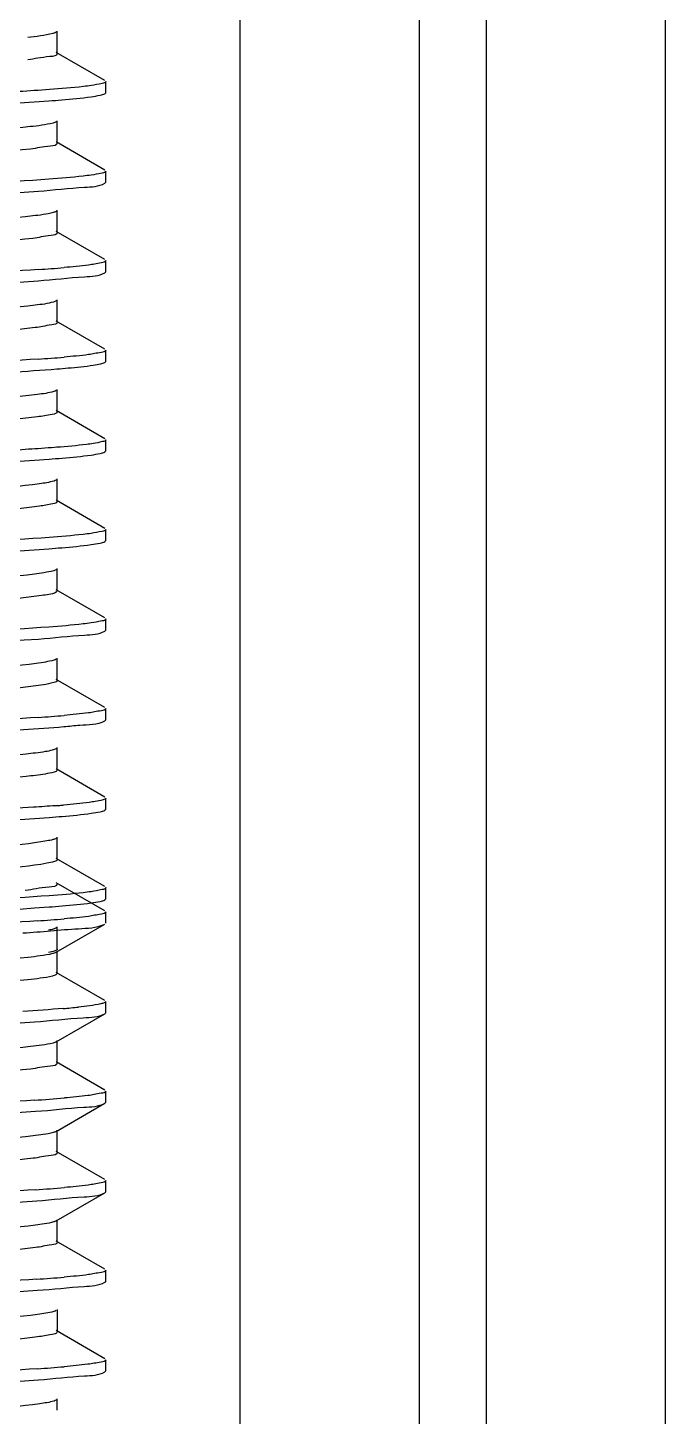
# Model space of a CAD drawing. Extents: x 4995099 to 5303443, y 4627657 to 4889583.
# Drawn here: x 5046029.9 to 5046241.8, y 4734012.4 to 4734473.8 of the extents above; entities that cross this region are included whole.
import ezdxf

# ---------------------------------------------------------------- set-up
doc = ezdxf.new("R2010")
doc.units = 0
doc.header["$LTSCALE"] = 1000
doc.header["$MEASUREMENT"] = 0
doc.layers.get('0').update_dxf_attribs({"color": 4, "linetype": 'CONTINUOUS'})

msp = doc.modelspace()

# ---------------------------------------------------------------- linework, layer by layer
at = {"linetype": 'Continuous'}
for p, q in [((5046100.42, 4737945.93), (5046100.42, 4732019.65)), ((5046159.95, 4737945.93), (5046159.95, 4732019.65)), ((5046182.28, 4737945.93), (5046182.28, 4732019.65)), ((5046241.81, 4737945.93), (5046241.81, 4732019.65)), ((5046039.66, 4734465.25), (5046039.66, 4734472.69)), ((5046055.49, 4734456.28), (5046039.34, 4734465.63)), ((5046055.49, 4734451.9), (5046055.77, 4734452.23)), ((5046055.77, 4734452.23), (5046055.77, 4734455.95)), ((5046055.77, 4734452.23), (5046055.77, 4734455.95)), ((5046039.66, 4734435.49), (5046039.66, 4734442.93)), ((5046055.49, 4734426.51), (5046039.34, 4734435.86)), ((5046055.77, 4734422.46), (5046055.77, 4734426.19)), ((5046055.77, 4734422.46), (5046055.77, 4734426.19)), ((5046055.49, 4734422.14), (5046055.77, 4734422.46)), ((5046039.66, 4734405.72), (5046039.66, 4734413.16)), ((5046055.49, 4734396.75), (5046039.34, 4734406.1)), ((5046055.77, 4734392.7), (5046055.77, 4734396.42)), ((5046055.77, 4734392.7), (5046055.77, 4734396.42)), ((5046055.49, 4734392.37), (5046055.77, 4734392.7)), ((5046039.66, 4734375.96), (5046039.66, 4734383.4)), ((5046055.49, 4734366.98), (5046039.34, 4734376.33)), ((5046055.77, 4734362.93), (5046055.77, 4734366.65)), ((5046055.77, 4734362.93), (5046055.77, 4734366.65)), ((5046055.49, 4734362.61), (5046055.77, 4734362.93)), ((5046039.66, 4734346.19), (5046039.66, 4734353.63)), ((5046055.49, 4734337.21), (5046039.34, 4734346.57)), ((5046055.77, 4734333.17), (5046055.77, 4734336.89)), ((5046055.77, 4734333.17), (5046055.77, 4734336.89)), ((5046039.56, 4734334.39), (5046038.79, 4734334.33)), ((5046055.49, 4734332.84), (5046055.77, 4734333.17)), ((5046039.66, 4734316.42), (5046039.66, 4734323.86)), ((5046055.49, 4734307.45), (5046039.34, 4734316.8)), ((5046055.77, 4734303.4), (5046055.77, 4734307.12)), ((5046055.77, 4734303.4), (5046055.77, 4734307.12)), ((5046055.49, 4734303.07), (5046055.77, 4734303.4)), ((5046039.66, 4734286.66), (5046039.66, 4734294.1)), ((5046055.49, 4734277.68), (5046039.34, 4734287.03)), ((5046055.77, 4734273.63), (5046055.77, 4734277.36)), ((5046055.77, 4734273.63), (5046055.77, 4734277.36)), ((5046055.49, 4734273.31), (5046055.77, 4734273.63)), ((5046039.66, 4734256.89), (5046039.66, 4734264.33)), ((5046055.49, 4734247.92), (5046039.34, 4734257.27)), ((5046055.77, 4734243.87), (5046055.77, 4734247.59)), ((5046055.77, 4734243.87), (5046055.77, 4734247.59)), ((5046055.49, 4734243.54), (5046055.77, 4734243.87)), ((5046039.66, 4734227.13), (5046039.66, 4734234.57)), ((5046055.49, 4734218.15), (5046039.34, 4734227.5)), ((5046055.77, 4734214.1), (5046055.77, 4734217.82)), ((5046055.77, 4734214.1), (5046055.77, 4734217.82)), ((5046055.49, 4734213.78), (5046055.77, 4734214.1)), ((5046039.66, 4734197.36), (5046039.66, 4734204.8)), ((5046055.49, 4734188.38), (5046039.34, 4734197.74)), ((5046055.49, 4734180.31), (5046039.34, 4734189.67)), ((5046055.49, 4734184.01), (5046055.77, 4734184.34)), ((5046055.77, 4734184.34), (5046055.77, 4734188.06)), ((5046055.77, 4734184.34), (5046055.77, 4734188.06)), ((5046055.77, 4734176.27), (5046055.77, 4734179.99)), ((5046055.77, 4734176.27), (5046055.77, 4734179.99)), ((5046039.34, 4734166.59), (5046055.49, 4734175.94)), ((5046039.66, 4734167.59), (5046039.66, 4734175.03)), ((5046055.29, 4734175.84), (5046055.49, 4734175.94)), ((5046039.34, 4734166.59), (5046039.24, 4734166.54)), ((5046039.66, 4734159.52), (5046039.66, 4734166.96)), ((5046039.66, 4734159.52), (5046039.24, 4734159.09)), ((5046055.49, 4734150.55), (5046039.34, 4734159.9)), ((5046055.77, 4734146.5), (5046055.77, 4734150.22)), ((5046055.77, 4734146.5), (5046055.77, 4734150.22)), ((5046039.34, 4734136.82), (5046055.49, 4734146.17)), ((5046055.49, 4734146.17), (5046055.77, 4734146.5)), ((5046039.66, 4734129.76), (5046039.66, 4734137.2)), ((5046055.49, 4734120.78), (5046039.34, 4734130.13)), ((5046055.77, 4734116.73), (5046055.77, 4734120.45)), ((5046055.77, 4734116.73), (5046055.77, 4734120.45)), ((5046039.34, 4734107.06), (5046055.49, 4734116.41)), ((5046055.49, 4734116.41), (5046055.77, 4734116.73)), ((5046039.66, 4734099.99), (5046039.66, 4734107.43)), ((5046055.49, 4734091.01), (5046039.34, 4734100.37)), ((5046055.77, 4734086.97), (5046055.77, 4734090.69)), ((5046055.77, 4734086.97), (5046055.77, 4734090.69)), ((5046039.34, 4734077.29), (5046055.49, 4734086.64)), ((5046055.49, 4734086.64), (5046055.77, 4734086.97)), ((5046039.66, 4734070.22), (5046039.66, 4734077.67)), ((5046055.49, 4734061.25), (5046039.34, 4734070.6)), ((5046055.77, 4734057.2), (5046055.77, 4734060.92)), ((5046055.77, 4734057.2), (5046055.77, 4734060.92)), ((5046055.49, 4734056.88), (5046055.77, 4734057.2)), ((5046039.66, 4734047.85), (5046039.66, 4734040.41)), ((5046055.49, 4734031.48), (5046039.34, 4734040.84)), ((5046055.49, 4734027.11), (5046055.77, 4734027.44)), ((5046055.77, 4734027.44), (5046055.77, 4734031.16)), ((5046055.77, 4734027.44), (5046055.77, 4734031.16)), ((5046039.66, 4734014.42), (5046039.66, 4734018.13))]:
    msp.add_line(p, q, dxfattribs=at)
for centre, radius, start, end in [((5045999.23, 4734902.47), 510.15, 273.8419, 274.8035), ((5045999.1, 4734874.34), 511.79, 273.8331, 274.8033), ((5045999.23, 4734753.57), 510.08, 273.8423, 274.8035), ((5046005.07, 4734651.96), 438, 274.451, 274.6348), ((5046009.84, 4734593.23), 379.07, 274.6342, 274.8518), ((5045998.91, 4734689.95), 514.07, 273.8184, 274.8056), ((5046020.25, 4734405.4), 258.4, 274.7435, 275.8811), ((5045997.5, 4734648.25), 531.96, 273.7257, 274.8047), ((5045998.04, 4734611.56), 525.02, 273.7603, 274.8059), ((5045998.53, 4734575.64), 518.84, 273.7925, 274.8061), ((5045998.43, 4734541.09), 514.08, 273.8662, 274.8539)]:
    msp.add_arc(centre, radius, start, end, dxfattribs=at)
for points, knots in [([(5046039.34, 4734472.32), (5046038.98, 4734472.11), (5046035.85, 4734471.21), (5046032.65, 4734470.91), (5046029.85, 4734470.61)], [0, 0, 0, 0, 0.127551, 1, 1, 1, 1]), ([(5046039.66, 4734465.25), (5046039.67, 4734464.36), (5046034.64, 4734464.15), (5046032.3, 4734463.43), (5046029.85, 4734463.17)], [0, 0, 0, 0, 0.267058, 1, 1, 1, 1]), ([(5046037.06, 4734453.26), (5046033.7, 4734453.01), (5046016.98, 4734451.92), (5046000.24, 4734451.16), (5045986.87, 4734450.57)], [0, 0, 0, 0, 0.200781, 1, 1, 1, 1]), ([(5046051, 4734454.61), (5046050.12, 4734454.48), (5046045.48, 4734453.91), (5046040.82, 4734453.54), (5046037.06, 4734453.26)], [0, 0, 0, 0, 0.191322, 1, 1, 1, 1]), ([(5046050.95, 4734450.88), (5046051.94, 4734451.02), (5046053.46, 4734451.28), (5046055.01, 4734451.63), (5046055.49, 4734451.9)], [0, 0, 0, 0, 0.643014, 1, 1, 1, 1]), ([(5046055.77, 4734455.95), (5046055.77, 4734455.49), (5046053.44, 4734455.09), (5046052.2, 4734454.78), (5046051, 4734454.61)], [0, 0, 0, 0, 0.274674, 1, 1, 1, 1]), ([(5045836.7, 4734440.06), (5045851.06, 4734441.12), (5045917.79, 4734444.37), (5045984.61, 4734445.68), (5046036.87, 4734449.52)], [0, 0, 0, 0, 0.215563, 1, 1, 1, 1]), ([(5046036.87, 4734449.52), (5046038.32, 4734449.63), (5046043.02, 4734450), (5046047.72, 4734450.42), (5046050.95, 4734450.88)], [0, 0, 0, 0, 0.307508, 1, 1, 1, 1]), ([(5046039.34, 4734442.55), (5046039.01, 4734442.36), (5046036.17, 4734441.51), (5046033.25, 4734441.23), (5046030.72, 4734440.94)], [0, 0, 0, 0, 0.129975, 1, 1, 1, 1]), ([(5046030.72, 4734440.94), (5046017.13, 4734439.41), (5045983.46, 4734437.71), (5045930.63, 4734435.29), (5045880.04, 4734432.57), (5045849.28, 4734431.25), (5045837.94, 4734429.4)], [0, 0, 0, 0, 0.212318, 0.523282, 0.82144, 1, 1, 1, 1]), ([(5046030.72, 4734433.5), (5046016.24, 4734431.86), (5045980.5, 4734430.08), (5045925.24, 4734427.86), (5045874.87, 4734424.2), (5045844.87, 4734424.11), (5045835.15, 4734421.39)], [0, 0, 0, 0, 0.223031, 0.54745, 0.845499, 1, 1, 1, 1]), ([(5046039.66, 4734435.49), (5046039.67, 4734434.66), (5046035.11, 4734434.4), (5046032.95, 4734433.75), (5046030.72, 4734433.5)], [0, 0, 0, 0, 0.267925, 1, 1, 1, 1]), ([(5046050.95, 4734424.83), (5046050.06, 4734424.71), (5046045.38, 4734424.13), (5046040.67, 4734423.76), (5046036.87, 4734423.48)], [0, 0, 0, 0, 0.191314, 1, 1, 1, 1]), ([(5046055.77, 4734426.19), (5046055.77, 4734425.72), (5046053.41, 4734425.32), (5046052.16, 4734425), (5046050.95, 4734424.83)], [0, 0, 0, 0, 0.274523, 1, 1, 1, 1]), ([(5046036.87, 4734423.48), (5046022.54, 4734422.43), (5045955.81, 4734419.17), (5045888.99, 4734417.85), (5045836.7, 4734414.02)], [0, 0, 0, 0, 0.215104, 1, 1, 1, 1]), ([(5045840, 4734410.53), (5045854.1, 4734411.49), (5045918.57, 4734414.6), (5045983.12, 4734416.09), (5046033.41, 4734419.51)], [0, 0, 0, 0, 0.219065, 1, 1, 1, 1]), ([(5046033.41, 4734419.51), (5046038.52, 4734419.86), (5046045.69, 4734420.85), (5046053.49, 4734420.99), (5046055.49, 4734422.14)], [0, 0, 0, 0, 0.690198, 1, 1, 1, 1]), ([(5046031.54, 4734411.27), (5046018.28, 4734409.7), (5045985.01, 4734408.04), (5045932.45, 4734405.58), (5045881.47, 4734402.92), (5045850.24, 4734401.52), (5045838.54, 4734399.73)], [0, 0, 0, 0, 0.20724, 0.51628, 0.816365, 1, 1, 1, 1]), ([(5046039.34, 4734412.79), (5046039.03, 4734412.61), (5046036.47, 4734411.81), (5046033.83, 4734411.54), (5046031.54, 4734411.27)], [0, 0, 0, 0, 0.132681, 1, 1, 1, 1]), ([(5046039.66, 4734405.72), (5046039.67, 4734404.97), (5046035.56, 4734404.64), (5046033.57, 4734404.07), (5046031.54, 4734403.83)], [0, 0, 0, 0, 0.269156, 1, 1, 1, 1]), ([(5046031.54, 4734403.83), (5046017.18, 4734402.13), (5045981.34, 4734400.47), (5045925.93, 4734397.67), (5045878.18, 4734395.78), (5045848.55, 4734393.35), (5045838.37, 4734392.57), (5045835.02, 4734391.58)], [0, 0, 0, 0, 0.220196, 0.54582, 0.845894, 0.946809, 1, 1, 1, 1]), ([(5046055.77, 4734396.42), (5046055.77, 4734395.88), (5046052.93, 4734395.52), (5046051.49, 4734395.13), (5046050.05, 4734394.95)], [0, 0, 0, 0, 0.271592, 1, 1, 1, 1]), ([(5046033.41, 4734393.47), (5046019.3, 4734392.51), (5045954.83, 4734389.4), (5045890.28, 4734387.92), (5045840, 4734384.49)], [0, 0, 0, 0, 0.219079, 1, 1, 1, 1]), ([(5046033.31, 4734389.74), (5046038.44, 4734390.09), (5046045.64, 4734391.09), (5046053.49, 4734391.22), (5046055.49, 4734392.37)], [0, 0, 0, 0, 0.690279, 1, 1, 1, 1]), ([(5045840.1, 4734380.77), (5045854.2, 4734381.73), (5045918.6, 4734384.83), (5045983.09, 4734386.32), (5046033.31, 4734389.74)], [0, 0, 0, 0, 0.219185, 1, 1, 1, 1]), ([(5046039.34, 4734383.02), (5046039.05, 4734382.86), (5046036.76, 4734382.11), (5046034.38, 4734381.85), (5046032.33, 4734381.6)], [0, 0, 0, 0, 0.135599, 1, 1, 1, 1]), ([(5046032.33, 4734381.6), (5046019.39, 4734379.99), (5045976.27, 4734377.94), (5045911.97, 4734374.29), (5045860.37, 4734373.1), (5045839.19, 4734370.06)], [0, 0, 0, 0, 0.202178, 0.668259, 1, 1, 1, 1]), ([(5046032.33, 4734374.16), (5046018.11, 4734372.39), (5045982.22, 4734370.77), (5045926.55, 4734367.91), (5045878.33, 4734366.05), (5045848.46, 4734363.55), (5045838.23, 4734362.81), (5045834.91, 4734361.78)], [0, 0, 0, 0, 0.217203, 0.543941, 0.846117, 0.947352, 1, 1, 1, 1]), ([(5046039.66, 4734375.96), (5046039.66, 4734375.27), (5046035.98, 4734374.89), (5046034.16, 4734374.38), (5046032.33, 4734374.16)], [0, 0, 0, 0, 0.270603, 1, 1, 1, 1]), ([(5046055.77, 4734366.65), (5046055.77, 4734366.11), (5046052.92, 4734365.76), (5046051.47, 4734365.36), (5046050.03, 4734365.18)], [0, 0, 0, 0, 0.271523, 1, 1, 1, 1]), ([(5046033.31, 4734363.7), (5046019.21, 4734362.74), (5045954.81, 4734359.63), (5045890.32, 4734358.15), (5045840.1, 4734354.73)], [0, 0, 0, 0, 0.219186, 1, 1, 1, 1]), ([(5045995.38, 4734357.93), (5045999.75, 4734358.13), (5046014.48, 4734358.84), (5046029.22, 4734359.61), (5046039.56, 4734360.43)], [0, 0, 0, 0, 0.29642, 1, 1, 1, 1]), ([(5046039.56, 4734360.43), (5046040.81, 4734360.53), (5046044.84, 4734360.87), (5046048.88, 4734361.26), (5046051.65, 4734361.68)], [0, 0, 0, 0, 0.307999, 1, 1, 1, 1]), ([(5046051.65, 4734361.68), (5046052.48, 4734361.81), (5046053.77, 4734362.05), (5046055.07, 4734362.37), (5046055.49, 4734362.61)], [0, 0, 0, 0, 0.636475, 1, 1, 1, 1]), ([(5046033.08, 4734351.93), (5046030.51, 4734351.59), (5046015.32, 4734350.09), (5046000.09, 4734349.3), (5045987.44, 4734348.63)], [0, 0, 0, 0, 0.16974, 1, 1, 1, 1]), ([(5046039.33, 4734353.25), (5046039.08, 4734353.11), (5046037.03, 4734352.41), (5046034.9, 4734352.17), (5046033.08, 4734351.93)], [0, 0, 0, 0, 0.138888, 1, 1, 1, 1]), ([(5046039.66, 4734346.19), (5046039.66, 4734345.57), (5046036.38, 4734345.15), (5046034.73, 4734344.7), (5046033.08, 4734344.49)], [0, 0, 0, 0, 0.272538, 1, 1, 1, 1]), ([(5046033.08, 4734344.49), (5046030.51, 4734344.15), (5046015.32, 4734342.65), (5046000.09, 4734341.86), (5045987.44, 4734341.19)], [0, 0, 0, 0, 0.16974, 1, 1, 1, 1]), ([(5046055.77, 4734336.89), (5046055.77, 4734336.48), (5046053.78, 4734336.06), (5046052.69, 4734335.8), (5046051.65, 4734335.64)], [0, 0, 0, 0, 0.277611, 1, 1, 1, 1]), ([(5046038.79, 4734334.33), (5046035.89, 4734334.1), (5046021.43, 4734333.11), (5046006.95, 4734332.42), (5045995.38, 4734331.89)], [0, 0, 0, 0, 0.200777, 1, 1, 1, 1]), ([(5046036.94, 4734330.47), (5046038.38, 4734330.57), (5046043.06, 4734330.94), (5046047.75, 4734331.36), (5046050.97, 4734331.82)], [0, 0, 0, 0, 0.307522, 1, 1, 1, 1]), ([(5046051.65, 4734335.64), (5046050.88, 4734335.52), (5046046.87, 4734334.99), (5046042.83, 4734334.64), (5046039.56, 4734334.39)], [0, 0, 0, 0, 0.190994, 1, 1, 1, 1]), ([(5046050.97, 4734331.82), (5046051.95, 4734331.96), (5046053.47, 4734332.22), (5046055.01, 4734332.56), (5046055.49, 4734332.84)], [0, 0, 0, 0, 0.642871, 1, 1, 1, 1]), ([(5045836.88, 4734321.01), (5045851.26, 4734322.06), (5045917.95, 4734325.31), (5045984.74, 4734326.62), (5046036.94, 4734330.47)], [0, 0, 0, 0, 0.216008, 1, 1, 1, 1]), ([(5046039.33, 4734323.49), (5046039.1, 4734323.35), (5046037.29, 4734322.72), (5046035.4, 4734322.48), (5046033.78, 4734322.26)], [0, 0, 0, 0, 0.142204, 1, 1, 1, 1]), ([(5046033.78, 4734322.26), (5046021.1, 4734320.5), (5045977.58, 4734318.56), (5045912.63, 4734314.66), (5045860.05, 4734313.7), (5045838.59, 4734310.44)], [0, 0, 0, 0, 0.196411, 0.666993, 1, 1, 1, 1]), ([(5046033.78, 4734314.81), (5046019.9, 4734312.9), (5045983.99, 4734311.37), (5045937.22, 4734309.01), (5045895.04, 4734307.01), (5045867.85, 4734305.69), (5045848.38, 4734303.97), (5045838.01, 4734303.29), (5045834.74, 4734302.19)], [0, 0, 0, 0, 0.210757, 0.539438, 0.704601, 0.845971, 0.948094, 1, 1, 1, 1]), ([(5046039.66, 4734316.42), (5046039.66, 4734315.86), (5046036.77, 4734315.41), (5046035.26, 4734315.02), (5046033.78, 4734314.81)], [0, 0, 0, 0, 0.27426, 1, 1, 1, 1]), ([(5046036.94, 4734304.42), (5046022.63, 4734303.37), (5045955.95, 4734300.11), (5045889.16, 4734298.79), (5045836.88, 4734294.97)], [0, 0, 0, 0, 0.214793, 1, 1, 1, 1]), ([(5046050.97, 4734305.77), (5046050.08, 4734305.65), (5046045.41, 4734305.07), (5046040.73, 4734304.7), (5046036.94, 4734304.42)], [0, 0, 0, 0, 0.191306, 1, 1, 1, 1]), ([(5046055.77, 4734307.12), (5046055.77, 4734306.66), (5046053.42, 4734306.26), (5046052.18, 4734305.94), (5046050.97, 4734305.77)], [0, 0, 0, 0, 0.274588, 1, 1, 1, 1]), ([(5045836.7, 4734291.24), (5045851.06, 4734292.29), (5045917.79, 4734295.54), (5045984.62, 4734296.85), (5046036.87, 4734300.69)], [0, 0, 0, 0, 0.215575, 1, 1, 1, 1]), ([(5046036.87, 4734300.69), (5046038.32, 4734300.8), (5046043.02, 4734301.17), (5046047.72, 4734301.59), (5046050.95, 4734302.05)], [0, 0, 0, 0, 0.307509, 1, 1, 1, 1]), ([(5046050.95, 4734302.05), (5046051.94, 4734302.19), (5046053.46, 4734302.45), (5046055.01, 4734302.8), (5046055.49, 4734303.07)], [0, 0, 0, 0, 0.64301, 1, 1, 1, 1]), ([(5046034.45, 4734292.59), (5046021.71, 4734290.72), (5045988.14, 4734289.25), (5045934.4, 4734286.6), (5045881.62, 4734283.75), (5045849.24, 4734282.54), (5045837.44, 4734280.49)], [0, 0, 0, 0, 0.195765, 0.5095, 0.817954, 1, 1, 1, 1]), ([(5046039.33, 4734293.72), (5046038.81, 4734293.42), (5046037.15, 4734293.03), (5046035.51, 4734292.74), (5046034.45, 4734292.59)], [0, 0, 0, 0, 0.360057, 1, 1, 1, 1]), ([(5046039.66, 4734286.66), (5046039.66, 4734286.49), (5046037.85, 4734285.27), (5046036.11, 4734285.39), (5046034.45, 4734285.14)], [0, 0, 0, 0, 0.0912, 1, 1, 1, 1]), ([(5046034.45, 4734285.14), (5046020.76, 4734283.14), (5045984.87, 4734281.69), (5045938.03, 4734279.27), (5045895.48, 4734277.26), (5045868, 4734275.94), (5045848.37, 4734274.19), (5045837.93, 4734273.53), (5045834.67, 4734272.41)], [0, 0, 0, 0, 0.20733, 0.536865, 0.70321, 0.84565, 0.948324, 1, 1, 1, 1]), ([(5046055.77, 4734277.36), (5046055.77, 4734276.89), (5046053.41, 4734276.49), (5046052.16, 4734276.17), (5046050.95, 4734276)], [0, 0, 0, 0, 0.274525, 1, 1, 1, 1]), ([(5046036.87, 4734274.65), (5046022.54, 4734273.6), (5045955.82, 4734270.34), (5045888.99, 4734269.02), (5045836.7, 4734265.19)], [0, 0, 0, 0, 0.215095, 1, 1, 1, 1]), ([(5046033.41, 4734270.68), (5046038.52, 4734271.03), (5046045.69, 4734272.02), (5046053.49, 4734272.16), (5046055.49, 4734273.31)], [0, 0, 0, 0, 0.690194, 1, 1, 1, 1]), ([(5046050.95, 4734276), (5046050.06, 4734275.88), (5046045.38, 4734275.3), (5046040.68, 4734274.93), (5046036.87, 4734274.65)], [0, 0, 0, 0, 0.191314, 1, 1, 1, 1]), ([(5045840, 4734261.7), (5045854.1, 4734262.66), (5045918.58, 4734265.77), (5045983.13, 4734267.25), (5046033.41, 4734270.68)], [0, 0, 0, 0, 0.219065, 1, 1, 1, 1]), ([(5046035.08, 4734262.91), (5046022.42, 4734260.94), (5045988.62, 4734259.55), (5045934.41, 4734256.85), (5045881.19, 4734253.88), (5045848.59, 4734252.82), (5045836.91, 4734250.62)], [0, 0, 0, 0, 0.193557, 0.5097, 0.820432, 1, 1, 1, 1]), ([(5046039.33, 4734263.96), (5046038.87, 4734263.69), (5046037.43, 4734263.32), (5046036, 4734263.06), (5046035.08, 4734262.91)], [0, 0, 0, 0, 0.365495, 1, 1, 1, 1]), ([(5046035.08, 4734255.47), (5046021.6, 4734253.37), (5045985.74, 4734252.02), (5045938.85, 4734249.54), (5045895.96, 4734247.52), (5045868.17, 4734246.2), (5045848.39, 4734244.4), (5045837.87, 4734243.78), (5045834.62, 4734242.62)], [0, 0, 0, 0, 0.203778, 0.534105, 0.701642, 0.84519, 0.948477, 1, 1, 1, 1]), ([(5046039.66, 4734256.89), (5046039.66, 4734256.44), (5046037.46, 4734255.95), (5046036.24, 4734255.65), (5046035.08, 4734255.47)], [0, 0, 0, 0, 0.279238, 1, 1, 1, 1]), ([(5046033.41, 4734244.64), (5046019.31, 4734243.68), (5045954.83, 4734240.57), (5045890.28, 4734239.09), (5045840, 4734235.66)], [0, 0, 0, 0, 0.219073, 1, 1, 1, 1]), ([(5046055.77, 4734247.59), (5046055.77, 4734247.05), (5046052.93, 4734246.69), (5046051.49, 4734246.3), (5046050.06, 4734246.12)], [0, 0, 0, 0, 0.271595, 1, 1, 1, 1]), ([(5046003.51, 4734239.25), (5046007.34, 4734239.43), (5046020.14, 4734240.08), (5046032.94, 4734240.8), (5046041.9, 4734241.56)], [0, 0, 0, 0, 0.29883, 1, 1, 1, 1]), ([(5046041.9, 4734241.56), (5046043.65, 4734241.71), (5046048.13, 4734242.31), (5046053.04, 4734242.13), (5046055.49, 4734243.54)], [0, 0, 0, 0, 0.383631, 1, 1, 1, 1]), ([(5046035.67, 4734233.24), (5046033.55, 4734232.89), (5046019.85, 4734231.32), (5046006.08, 4734230.59), (5045994.47, 4734229.95)], [0, 0, 0, 0, 0.156149, 1, 1, 1, 1]), ([(5046039.33, 4734234.19), (5046038.92, 4734233.96), (5046037.69, 4734233.62), (5046036.46, 4734233.37), (5046035.67, 4734233.24)], [0, 0, 0, 0, 0.371732, 1, 1, 1, 1]), ([(5046035.67, 4734225.8), (5046033.55, 4734225.45), (5046019.85, 4734223.88), (5046006.08, 4734223.15), (5045994.47, 4734222.51)], [0, 0, 0, 0, 0.156149, 1, 1, 1, 1]), ([(5046039.66, 4734227.13), (5046039.66, 4734226.72), (5046037.77, 4734226.23), (5046036.68, 4734225.97), (5046035.67, 4734225.8)], [0, 0, 0, 0, 0.282702, 1, 1, 1, 1]), ([(5046052.25, 4734216.67), (5046051.6, 4734216.56), (5046048.16, 4734216.07), (5046044.7, 4734215.75), (5046041.9, 4734215.51)], [0, 0, 0, 0, 0.190734, 1, 1, 1, 1]), ([(5046055.77, 4734217.82), (5046055.77, 4734217.47), (5046054.1, 4734217.04), (5046053.14, 4734216.81), (5046052.25, 4734216.67)], [0, 0, 0, 0, 0.281222, 1, 1, 1, 1]), ([(5046039.06, 4734215.28), (5046036.64, 4734215.09), (5046024.8, 4734214.26), (5046012.94, 4734213.66), (5046003.51, 4734213.2)], [0, 0, 0, 0, 0.20481, 1, 1, 1, 1]), ([(5046037.02, 4734211.41), (5046038.46, 4734211.51), (5046043.12, 4734211.88), (5046047.78, 4734212.3), (5046050.99, 4734212.76)], [0, 0, 0, 0, 0.30754, 1, 1, 1, 1]), ([(5046050.99, 4734212.76), (5046051.97, 4734212.89), (5046053.48, 4734213.16), (5046055.01, 4734213.5), (5046055.49, 4734213.78)], [0, 0, 0, 0, 0.64268, 1, 1, 1, 1]), ([(5045837.14, 4734201.97), (5045851.55, 4734203.01), (5045918.18, 4734206.26), (5045984.91, 4734207.56), (5046037.02, 4734211.41)], [0, 0, 0, 0, 0.21664, 1, 1, 1, 1]), ([(5046036.23, 4734203.57), (5046025.37, 4734201.62), (5045995.24, 4734200.44), (5045945.23, 4734197.63), (5045892.06, 4734195.26), (5045857.86, 4734193.53), (5045843.86, 4734192.03)], [0, 0, 0, 0, 0.17175, 0.467319, 0.780864, 1, 1, 1, 1]), ([(5046039.33, 4734204.42), (5046038.98, 4734204.22), (5046037.93, 4734203.91), (5046036.88, 4734203.69), (5046036.23, 4734203.57)], [0, 0, 0, 0, 0.378304, 1, 1, 1, 1]), ([(5046036.23, 4734196.13), (5046025.37, 4734194.18), (5045995.24, 4734193), (5045945.23, 4734190.19), (5045892.06, 4734187.82), (5045857.86, 4734186.08), (5045843.86, 4734184.59)], [0, 0, 0, 0, 0.17175, 0.467319, 0.780864, 1, 1, 1, 1]), ([(5046039.66, 4734197.36), (5046039.66, 4734197.01), (5046038.06, 4734196.51), (5046037.09, 4734196.29), (5046036.23, 4734196.13)], [0, 0, 0, 0, 0.286254, 1, 1, 1, 1]), ([(5046039.66, 4734189.29), (5046039.66, 4734188.32), (5046034.2, 4734188.19), (5046031.68, 4734187.39), (5046029.03, 4734187.12)], [0, 0, 0, 0, 0.266085, 1, 1, 1, 1]), ([(5046037.02, 4734185.36), (5046022.76, 4734184.31), (5045956.13, 4734181.06), (5045889.41, 4734179.72), (5045837.14, 4734175.92)], [0, 0, 0, 0, 0.214363, 1, 1, 1, 1]), ([(5046050.99, 4734186.71), (5046050.1, 4734186.58), (5046045.46, 4734186.01), (5046040.79, 4734185.64), (5046037.02, 4734185.36)], [0, 0, 0, 0, 0.191294, 1, 1, 1, 1]), ([(5046050.97, 4734182.99), (5046051.95, 4734183.13), (5046053.47, 4734183.39), (5046055.01, 4734183.73), (5046055.49, 4734184.01)], [0, 0, 0, 0, 0.642865, 1, 1, 1, 1]), ([(5046055.77, 4734188.06), (5046055.77, 4734187.6), (5046053.43, 4734187.2), (5046052.19, 4734186.88), (5046050.99, 4734186.71)], [0, 0, 0, 0, 0.274675, 1, 1, 1, 1]), ([(5045836.89, 4734172.18), (5045851.27, 4734173.23), (5045917.96, 4734176.48), (5045984.74, 4734177.79), (5046036.94, 4734181.64)], [0, 0, 0, 0, 0.216028, 1, 1, 1, 1]), ([(5046036.94, 4734181.64), (5046038.38, 4734181.74), (5046043.06, 4734182.11), (5046047.75, 4734182.53), (5046050.97, 4734182.99)], [0, 0, 0, 0, 0.307523, 1, 1, 1, 1]), ([(5046055.77, 4734179.99), (5046055.77, 4734179.45), (5046052.93, 4734179.09), (5046051.49, 4734178.7), (5046050.06, 4734178.51)], [0, 0, 0, 0, 0.271575, 1, 1, 1, 1]), ([(5046033.15, 4734177.02), (5046019.05, 4734176.06), (5045954.72, 4734172.97), (5045890.31, 4734171.47), (5045840.16, 4734168.07)], [0, 0, 0, 0, 0.219473, 1, 1, 1, 1]), ([(5046028.24, 4734172.98), (5046034.41, 4734173.36), (5046043.29, 4734174.37), (5046052.64, 4734174.67), (5046055.29, 4734175.84)], [0, 0, 0, 0, 0.681451, 1, 1, 1, 1]), ([(5046039.33, 4734174.66), (5046039.03, 4734174.48), (5046038.16, 4734174.2), (5046037.28, 4734174.01), (5046036.74, 4734173.9)], [0, 0, 0, 0, 0.385895, 1, 1, 1, 1]), ([(5046039.24, 4734166.54), (5046038.87, 4734166.34), (5046035.8, 4734165.48), (5046032.65, 4734165.18), (5046029.93, 4734164.89)], [0, 0, 0, 0, 0.133347, 1, 1, 1, 1]), ([(5046039.66, 4734167.59), (5046039.66, 4734167.28), (5046038.33, 4734166.8), (5046037.47, 4734166.6), (5046036.74, 4734166.46)], [0, 0, 0, 0, 0.290879, 1, 1, 1, 1]), ([(5046029.93, 4734164.89), (5046016.06, 4734163.38), (5045982.02, 4734161.66), (5045928.96, 4734159.27), (5045878.76, 4734156.49), (5045848.43, 4734155.27), (5045837.42, 4734153.35)], [0, 0, 0, 0, 0.216982, 0.529712, 0.826099, 1, 1, 1, 1]), ([(5046029.93, 4734157.45), (5046015.36, 4734155.86), (5045979.72, 4734154.07), (5045924.78, 4734151.85), (5045874.77, 4734148.33), (5045845.05, 4734148.07), (5045835.3, 4734145.46)], [0, 0, 0, 0, 0.225438, 0.548607, 0.844824, 1, 1, 1, 1]), ([(5046039.24, 4734159.09), (5046038.87, 4734158.9), (5046035.8, 4734158.04), (5046032.65, 4734157.74), (5046029.93, 4734157.45)], [0, 0, 0, 0, 0.133347, 1, 1, 1, 1]), ([(5046055.29, 4734149.79), (5046054.92, 4734149.63), (5046052.1, 4734148.89), (5046049.21, 4734148.62), (5046046.73, 4734148.36)], [0, 0, 0, 0, 0.138302, 1, 1, 1, 1]), ([(5046055.77, 4734150.22), (5046055.77, 4734150.14), (5046055.62, 4734149.94), (5046055.42, 4734149.85), (5046055.29, 4734149.79)], [0, 0, 0, 0, 0.368034, 1, 1, 1, 1]), ([(5045839.96, 4734134.56), (5045853.9, 4734135.52), (5045917.93, 4734138.6), (5045982.04, 4734140.14), (5046032.06, 4734143.46)], [0, 0, 0, 0, 0.217913, 1, 1, 1, 1]), ([(5046032.06, 4734143.46), (5046037.49, 4734143.82), (5046045.09, 4734144.87), (5046053.38, 4734144.96), (5046055.49, 4734146.17)], [0, 0, 0, 0, 0.691294, 1, 1, 1, 1]), ([(5046030.79, 4734135.22), (5046017.23, 4734133.68), (5045983.59, 4734131.99), (5045930.78, 4734129.56), (5045880.16, 4734126.85), (5045849.36, 4734125.52), (5045837.99, 4734123.68)], [0, 0, 0, 0, 0.211892, 0.522694, 0.821014, 1, 1, 1, 1]), ([(5046039.34, 4734136.82), (5046039.01, 4734136.63), (5046036.19, 4734135.78), (5046033.3, 4734135.5), (5046030.79, 4734135.22)], [0, 0, 0, 0, 0.130217, 1, 1, 1, 1]), ([(5046039.66, 4734129.76), (5046039.67, 4734128.94), (5046035.15, 4734128.67), (5046033.01, 4734128.03), (5046030.79, 4734127.78)], [0, 0, 0, 0, 0.26802, 1, 1, 1, 1]), ([(5046030.79, 4734127.78), (5046016.32, 4734126.14), (5045980.57, 4734124.36), (5045925.29, 4734122.14), (5045874.89, 4734118.46), (5045844.86, 4734118.39), (5045835.14, 4734115.65)], [0, 0, 0, 0, 0.222801, 0.547327, 0.845545, 1, 1, 1, 1]), ([(5046055.77, 4734120.45), (5046055.77, 4734119.9), (5046052.82, 4734119.55), (5046051.33, 4734119.14), (5046049.84, 4734118.95)], [0, 0, 0, 0, 0.270977, 1, 1, 1, 1]), ([(5046032.06, 4734117.41), (5046017.89, 4734116.47), (5045953.85, 4734113.4), (5045889.74, 4734111.92), (5045839.96, 4734108.52)], [0, 0, 0, 0, 0.221636, 1, 1, 1, 1]), ([(5046032.48, 4734113.72), (5046037.81, 4734114.08), (5046045.27, 4734115.11), (5046053.42, 4734115.22), (5046055.49, 4734116.41)], [0, 0, 0, 0, 0.690984, 1, 1, 1, 1]), ([(5045840.09, 4734104.81), (5045854.08, 4734105.76), (5045918.21, 4734108.85), (5045982.42, 4734110.37), (5046032.48, 4734113.72)], [0, 0, 0, 0, 0.218477, 1, 1, 1, 1]), ([(5046031.61, 4734105.55), (5046018.37, 4734103.97), (5045985.14, 4734102.32), (5045932.61, 4734099.85), (5045881.59, 4734097.2), (5045850.32, 4734095.79), (5045838.59, 4734094.01)], [0, 0, 0, 0, 0.206815, 0.515694, 0.81594, 1, 1, 1, 1]), ([(5046039.34, 4734107.06), (5046039.03, 4734106.88), (5046036.5, 4734106.08), (5046033.87, 4734105.81), (5046031.61, 4734105.55)], [0, 0, 0, 0, 0.13294, 1, 1, 1, 1]), ([(5046031.61, 4734098.1), (5046017.26, 4734096.4), (5045981.42, 4734094.74), (5045925.98, 4734091.94), (5045878.19, 4734090.05), (5045848.55, 4734087.61), (5045838.36, 4734086.84), (5045835.01, 4734085.85)], [0, 0, 0, 0, 0.21995, 0.54567, 0.845919, 0.946858, 1, 1, 1, 1]), ([(5046039.66, 4734099.99), (5046039.67, 4734099.24), (5046035.59, 4734098.91), (5046033.62, 4734098.34), (5046031.61, 4734098.1)], [0, 0, 0, 0, 0.269268, 1, 1, 1, 1]), ([(5046032.48, 4734087.67), (5046018.33, 4734086.73), (5045954.2, 4734083.65), (5045890, 4734082.16), (5045840.09, 4734078.76)], [0, 0, 0, 0, 0.220782, 1, 1, 1, 1]), ([(5046055.77, 4734090.69), (5046055.77, 4734090.14), (5046052.87, 4734089.79), (5046051.4, 4734089.39), (5046049.94, 4734089.2)], [0, 0, 0, 0, 0.271239, 1, 1, 1, 1]), ([(5045840.15, 4734075.05), (5045854.2, 4734076), (5045918.43, 4734079.09), (5045982.74, 4734080.6), (5046032.85, 4734083.98)], [0, 0, 0, 0, 0.2189, 1, 1, 1, 1]), ([(5046032.85, 4734083.98), (5046038.09, 4734084.33), (5046045.44, 4734085.35), (5046053.45, 4734085.47), (5046055.49, 4734086.64)], [0, 0, 0, 0, 0.690688, 1, 1, 1, 1]), ([(5046032.39, 4734075.88), (5046019.48, 4734074.27), (5045976.4, 4734072.21), (5045912.1, 4734068.57), (5045860.46, 4734067.37), (5045839.24, 4734064.34)], [0, 0, 0, 0, 0.201754, 0.667715, 1, 1, 1, 1]), ([(5046039.33, 4734077.29), (5046039.06, 4734077.13), (5046036.78, 4734076.39), (5046034.42, 4734076.13), (5046032.39, 4734075.88)], [0, 0, 0, 0, 0.135878, 1, 1, 1, 1]), ([(5046039.66, 4734070.22), (5046039.66, 4734069.54), (5046036.01, 4734069.16), (5046034.21, 4734068.66), (5046032.39, 4734068.43)], [0, 0, 0, 0, 0.270735, 1, 1, 1, 1]), ([(5046032.39, 4734068.43), (5046018.19, 4734066.66), (5045982.29, 4734065.05), (5045926.6, 4734062.18), (5045878.34, 4734060.32), (5045848.46, 4734057.82), (5045838.22, 4734057.07), (5045834.9, 4734056.05)], [0, 0, 0, 0, 0.216944, 0.543769, 0.846123, 0.94739, 1, 1, 1, 1]), ([(5046055.77, 4734060.92), (5046055.77, 4734060.38), (5046052.91, 4734060.02), (5046051.46, 4734059.63), (5046050.01, 4734059.44)], [0, 0, 0, 0, 0.271443, 1, 1, 1, 1]), ([(5046032.85, 4734057.93), (5046018.73, 4734056.98), (5045954.5, 4734053.89), (5045890.19, 4734052.4), (5045840.15, 4734049)], [0, 0, 0, 0, 0.220034, 1, 1, 1, 1]), ([(5046033.09, 4734054.23), (5046038.28, 4734054.58), (5046045.58, 4734055.49), (5046053.44, 4734055.79), (5046055.49, 4734056.91)], [0, 0, 0, 0, 0.69021, 1, 1, 1, 1]), ([(5045840.85, 4734045.33), (5045854.96, 4734046.27), (5045919.04, 4734049.35), (5045983.2, 4734050.88), (5046033.09, 4734054.23)], [0, 0, 0, 0, 0.220426, 1, 1, 1, 1]), ([(5046033.14, 4734046.2), (5046020.47, 4734044.54), (5045977.55, 4734042.53), (5045913.1, 4734038.86), (5045861.08, 4734037.62), (5045839.53, 4734034.61)], [0, 0, 0, 0, 0.197543, 0.663489, 1, 1, 1, 1]), ([(5046039.33, 4734047.52), (5046039.08, 4734047.38), (5046037.05, 4734046.69), (5046034.94, 4734046.44), (5046033.14, 4734046.2)], [0, 0, 0, 0, 0.139149, 1, 1, 1, 1]), ([(5046033.14, 4734038.76), (5046019.09, 4734036.92), (5045983.17, 4734035.36), (5045927.26, 4734032.42), (5045878.54, 4734030.59), (5045848.4, 4734028.03), (5045838.1, 4734027.31), (5045834.81, 4734026.25)], [0, 0, 0, 0, 0.213782, 0.541615, 0.846127, 0.947805, 1, 1, 1, 1]), ([(5046039.66, 4734040.41), (5046039.52, 4734039.79), (5046036.53, 4734039.46), (5046034.74, 4734038.97), (5046033.14, 4734038.76)], [0, 0, 0, 0, 0.283505, 1, 1, 1, 1]), ([(5046033.09, 4734028.18), (5046019.08, 4734027.22), (5045955, 4734024.17), (5045890.84, 4734022.63), (5045840.85, 4734019.28)], [0, 0, 0, 0, 0.218989, 1, 1, 1, 1]), ([(5046033.45, 4734024.49), (5046038.55, 4734024.84), (5046045.7, 4734025.83), (5046053.5, 4734025.97), (5046055.49, 4734027.11)], [0, 0, 0, 0, 0.690165, 1, 1, 1, 1]), ([(5046055.77, 4734031.16), (5046055.77, 4734030.6), (5046052.85, 4734030.18), (5046051.34, 4734029.84), (5046049.86, 4734029.66)], [0, 0, 0, 0, 0.273218, 1, 1, 1, 1]), ([(5045841.37, 4734015.6), (5045855.55, 4734016.54), (5045919.57, 4734019.6), (5045983.68, 4734021.09), (5046033.45, 4734024.49)], [0, 0, 0, 0, 0.22166, 1, 1, 1, 1]), ([(5046033.84, 4734016.53), (5046021.16, 4734014.77), (5045977.59, 4734012.84), (5045912.6, 4734008.91), (5045859.96, 4734007.99), (5045838.51, 4734004.7)], [0, 0, 0, 0, 0.196293, 0.667285, 1, 1, 1, 1]), ([(5046039.33, 4734017.76), (5046039.1, 4734017.62), (5046037.31, 4734016.99), (5046035.44, 4734016.76), (5046033.84, 4734016.53)], [0, 0, 0, 0, 0.142507, 1, 1, 1, 1])]:
    msp.add_open_spline(points, degree=3, knots=knots, dxfattribs=at)
for points in [[(5046050.05, 4734394.95), (5046047.36, 4734394.59), (5046044.65, 4734394.34), (5046041.95, 4734394.11)], [(5046050.03, 4734365.18), (5046047.35, 4734364.83), (5046044.65, 4734364.58), (5046041.95, 4734364.35)], [(5046050.06, 4734246.12), (5046047.36, 4734245.76), (5046044.65, 4734245.51), (5046041.95, 4734245.28)], [(5046050.06, 4734178.51), (5046047.37, 4734178.16), (5046044.68, 4734177.91), (5046041.98, 4734177.68)], [(5046041.62, 4734147.89), (5046037.16, 4734147.51), (5046032.7, 4734147.21), (5046028.24, 4734146.93)], [(5046049.84, 4734118.95), (5046047.25, 4734118.62), (5046044.65, 4734118.38), (5046042.05, 4734118.16)], [(5046049.94, 4734089.2), (5046047.31, 4734088.86), (5046044.67, 4734088.62), (5046042.03, 4734088.39)], [(5046050.01, 4734059.44), (5046047.35, 4734059.1), (5046044.68, 4734058.85), (5046042, 4734058.62)], [(5046049.86, 4734029.66), (5046047.23, 4734029.33), (5046044.58, 4734029.09), (5046041.93, 4734028.86)]]:
    msp.add_open_spline(points, degree=3, dxfattribs=at)

doc.saveas('drawing.dxf')
